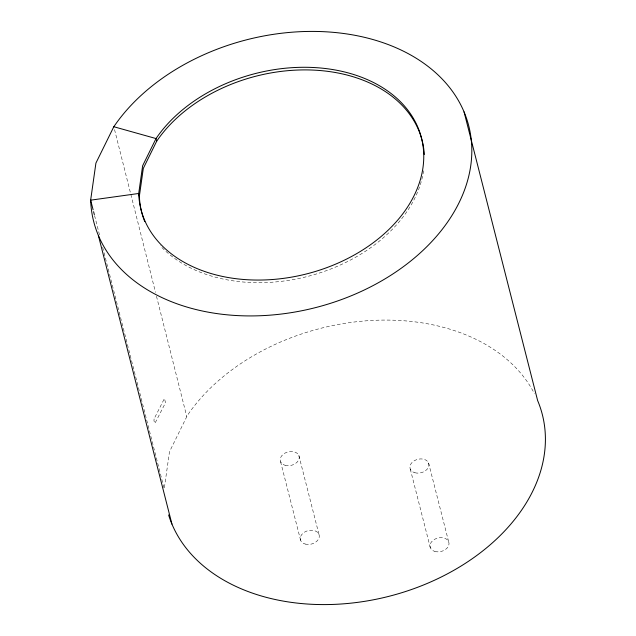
<?xml version="1.0" encoding="UTF-8"?>
<svg xmlns="http://www.w3.org/2000/svg" width="636" height="636" viewBox="0 0 636 636"><rect width="100%" height="100%" fill="white"/><g stroke="black" fill="none" stroke-linecap="round" stroke-linejoin="round"><path stroke-width="0.48" stroke-dasharray="3.18 2.39" d="M164.406 487.566L169.494 451.751L187.397 415.395A193.535 138.274 -14.3 0 1 369.77 320.576A193.535 138.274 -14.3 0 1 534.407 393.636M428.569 462.936L448.634 541.665M410.284 469.114L430.349 547.842M298.864 455.527L318.93 534.256M280.579 461.704L300.645 540.433M94.573 215.556L99.725 235.765M102.666 247.317L163.985 487.868M114.544 129.617L155.51 292.385M156.48 296.241L186.785 416.636M423.56 170.774A144.73 103.406 -14.3 0 1 312.833 275.03A144.73 103.406 -14.3 0 1 160.232 245.719M154.087 418.909L153.976 420.857L154.866 423.497L164.907 403.884L165.376 402.127L164.446 398.486L154.087 418.909M285.166 465.329A9.675 6.917 -14.3 0 0 299.254 457.292A9.675 6.917 -14.3 0 0 284.753 453.23A9.675 6.917 -14.3 0 0 285.166 465.329M414.871 472.739A9.675 6.917 -14.3 0 0 428.958 464.701A9.675 6.917 -14.3 0 0 414.457 460.631A9.675 6.917 -14.3 0 0 414.871 472.739M305.232 544.058A9.675 6.917 -14.3 0 0 319.32 536.021A9.675 6.917 -14.3 0 0 304.819 531.958A9.675 6.917 -14.3 0 0 305.232 544.058M434.937 551.468A9.675 6.917 -14.3 0 0 449.024 543.43A9.675 6.917 -14.3 0 0 434.523 539.36A9.675 6.917 -14.3 0 0 434.937 551.468"/><path stroke-width="0.95" d="M144.769 221.598A144.73 103.406 -14.3 0 1 139.371 196.111L143.307 168.381L156.695 141.192A144.73 103.406 -14.3 0 1 314.065 70.127A144.73 103.406 -14.3 0 1 424.299 154.54M113.812 126.731L156.027 138.561A144.73 103.406 -14.3 0 1 388.103 91.298A144.73 103.406 -14.3 0 1 333.272 265.117A144.73 103.406 -14.3 0 1 138.704 193.479L90.646 200.165A193.535 138.274 -14.3 0 0 350.826 295.947A193.535 138.274 -14.3 0 0 424.148 63.528A193.535 138.274 -14.3 0 0 113.812 126.731L95.917 163.086L90.646 200.165L93.102 209.785M464.057 111.896L537.635 400.561A193.535 138.274 -14.3 0 1 402.206 592.577A193.535 138.274 -14.3 0 1 168.604 514.922M156.695 141.192L156.027 138.561L142.639 165.758L138.704 193.479L139.371 196.111M93.595 211.709L94.327 214.594M98.365 235.439L171.943 524.104"/></g></svg>
